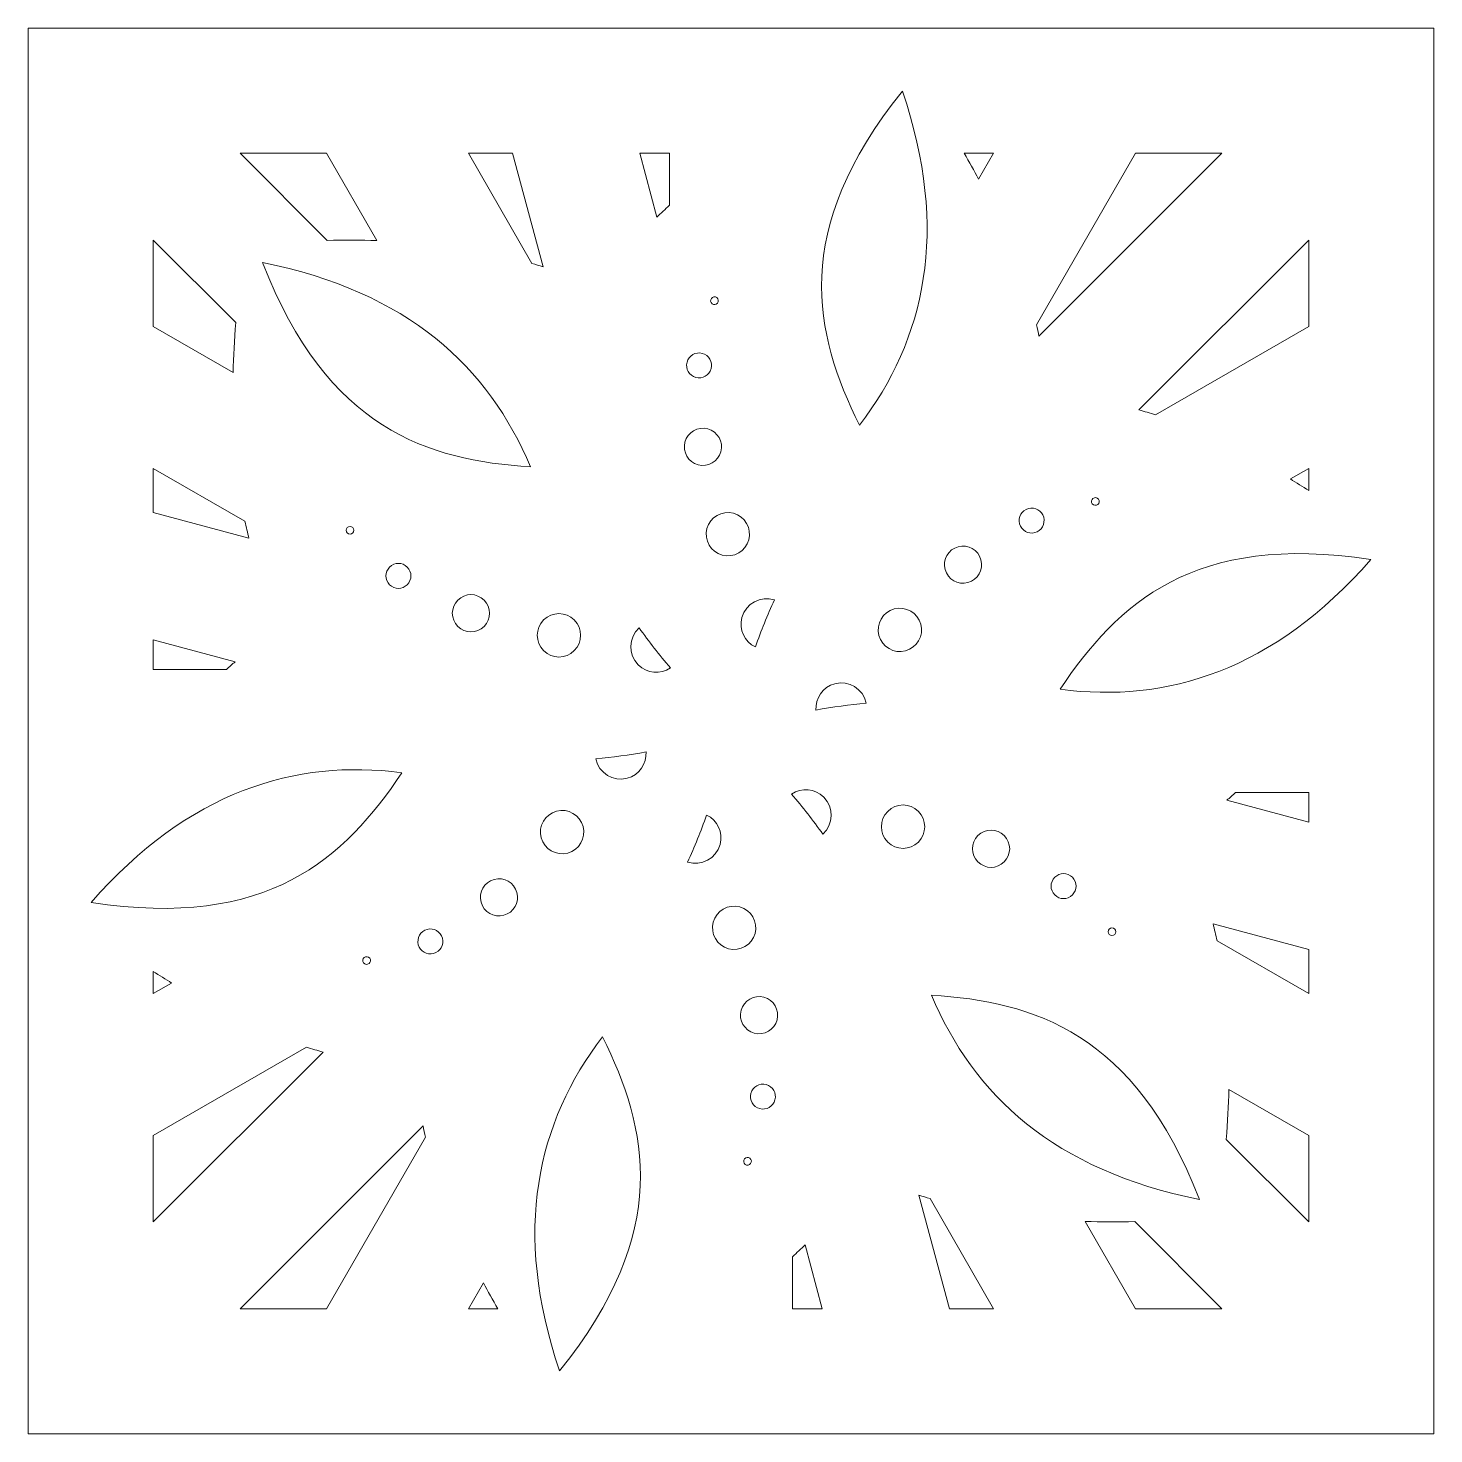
# Model space of a CAD drawing. Header units: millimetres. Extents: x -397 to 397, y -396 to 396.
# Drawn here: x -396.7 to -142.7, y -126.9 to 127.1 of the extents above; entities that cross this region are included whole.
import ezdxf

# ---------------------------------------------------------------- set-up
doc = ezdxf.new("R2010")
doc.units = ezdxf.units.MM
doc.header["$MEASUREMENT"] = 0
doc.layers.add('layer 1', color=7, linetype='Continuous')

msp = doc.modelspace()

# ---------------------------------------------------------------- linework, layer by layer
at = {"layer": 'layer 1', "lineweight": 9}
for points, knots in [([(-142.7423, -126.9414), (-142.7423, -126.9414), (-142.7423, 127.0586), (-142.7423, 127.0586), (-142.7423, 127.0586), (-142.7423, 127.0586), (-396.7423, 127.0586), (-396.7423, 127.0586), (-396.7423, 127.0586), (-396.7423, 127.0586), (-396.7423, -126.9414), (-396.7423, -126.9414), (-396.7423, -126.9414), (-396.7423, -126.9414), (-142.7423, -126.9414), (-142.7423, -126.9414)], [0, 0, 0, 0, 0.2, 0.2, 0.2, 0.2, 0.4, 0.4, 0.4, 0.4, 0.6, 0.6, 0.6, 0.6, 1, 1, 1, 1]), ([(-238.7661, 115.6641), (-230.1703, 90.3943), (-234.7022, 70.7453), (-246.5445, 55.3123), (-246.5445, 55.3123), (-254.7009, 71.9315), (-259.0867, 90.4142), (-238.7661, 115.6641)], [0, 0, 0, 0, 0.33333333, 0.33333333, 0.33333333, 0.33333333, 1, 1, 1, 1]), ([(-342.8349, 104.4586), (-342.8349, 104.4586), (-333.717, 88.666), (-333.717, 88.666), (-333.717, 88.666), (-336.6029, 88.7546), (-339.5943, 88.7682), (-342.6927, 88.7068), (-342.6927, 88.7068), (-342.6927, 88.7068), (-358.4445, 104.4586), (-358.4445, 104.4586), (-358.4445, 104.4586), (-358.4445, 104.4586), (-342.8349, 104.4586), (-342.8349, 104.4586)], [0, 0, 0, 0, 0.2, 0.2, 0.2, 0.2, 0.4, 0.4, 0.4, 0.4, 0.6, 0.6, 0.6, 0.6, 1, 1, 1, 1]), ([(-309.2076, 104.4586), (-309.2076, 104.4586), (-303.7026, 83.9132), (-303.7026, 83.9132), (-303.7026, 83.9132), (-304.3618, 84.1342), (-305.0299, 84.3485), (-305.7089, 84.5545), (-305.7089, 84.5545), (-305.7089, 84.5545), (-317.2005, 104.4586), (-317.2005, 104.4586), (-317.2005, 104.4586), (-317.2005, 104.4586), (-309.2076, 104.4586), (-309.2076, 104.4586)], [0, 0, 0, 0, 0.2, 0.2, 0.2, 0.2, 0.4, 0.4, 0.4, 0.4, 0.6, 0.6, 0.6, 0.6, 1, 1, 1, 1]), ([(-280.8423, 95.0545), (-281.6315, 94.3409), (-282.3927, 93.624), (-283.1287, 92.9043), (-283.1287, 92.9043), (-283.1287, 92.9043), (-286.2246, 104.4586), (-286.2246, 104.4586), (-286.2246, 104.4586), (-286.2246, 104.4586), (-280.8423, 104.4586), (-280.8423, 104.4586), (-280.8423, 104.4586), (-280.8423, 104.4586), (-280.8423, 95.0545), (-280.8423, 95.0545)], [0, 0, 0, 0, 0.2, 0.2, 0.2, 0.2, 0.4, 0.4, 0.4, 0.4, 0.6, 0.6, 0.6, 0.6, 1, 1, 1, 1]), ([(-222.2841, 104.4586), (-222.2841, 104.4586), (-224.9934, 99.766), (-224.9934, 99.766), (-224.9934, 99.766), (-225.8229, 101.3103), (-226.6956, 102.8743), (-227.612, 104.4586), (-227.612, 104.4586), (-227.612, 104.4586), (-222.2841, 104.4586), (-222.2841, 104.4586)], [0, 0, 0, 0, 0.25, 0.25, 0.25, 0.25, 0.5, 0.5, 0.5, 0.5, 1, 1, 1, 1]), ([(-181.0401, 104.4586), (-181.0401, 104.4586), (-214.1022, 71.3965), (-214.1022, 71.3965), (-214.1022, 71.3965), (-214.2404, 72.0779), (-214.3887, 72.7635), (-214.5499, 73.4545), (-214.5499, 73.4545), (-214.5499, 73.4545), (-196.6497, 104.4586), (-196.6497, 104.4586), (-196.6497, 104.4586), (-196.6497, 104.4586), (-181.0401, 104.4586), (-181.0401, 104.4586)], [0, 0, 0, 0, 0.2, 0.2, 0.2, 0.2, 0.4, 0.4, 0.4, 0.4, 0.6, 0.6, 0.6, 0.6, 1, 1, 1, 1]), ([(-359.22, 73.8385), (-359.4708, 70.7248), (-359.6337, 67.7197), (-359.7125, 64.8201), (-359.7125, 64.8201), (-359.7125, 64.8201), (-374.1423, 73.1512), (-374.1423, 73.1512), (-374.1423, 73.1512), (-374.1423, 73.1512), (-374.1423, 88.7608), (-374.1423, 88.7608), (-374.1423, 88.7608), (-374.1423, 88.7608), (-359.22, 73.8385), (-359.22, 73.8385)], [0, 0, 0, 0, 0.2, 0.2, 0.2, 0.2, 0.4, 0.4, 0.4, 0.4, 0.6, 0.6, 0.6, 0.6, 1, 1, 1, 1]), ([(-196.0287, 58.0744), (-196.0287, 58.0744), (-165.3423, 88.7608), (-165.3423, 88.7608), (-165.3423, 88.7608), (-165.3423, 88.7608), (-165.3423, 73.1512), (-165.3423, 73.1512), (-165.3423, 73.1512), (-165.3423, 73.1512), (-193.0235, 57.1694), (-193.0235, 57.1694), (-193.0235, 57.1694), (-194.0361, 57.4961), (-195.0374, 57.7968), (-196.0287, 58.0744)], [0, 0, 0, 0, 0.2, 0.2, 0.2, 0.2, 0.4, 0.4, 0.4, 0.4, 0.6, 0.6, 0.6, 0.6, 1, 1, 1, 1]), ([(-354.3715, 84.6876), (-328.1892, 79.4969), (-313.4388, 65.7476), (-305.9945, 47.7753), (-305.9945, 47.7753), (-324.4654, 49.0213), (-342.6648, 54.4645), (-354.3715, 84.6876)], [0, 0, 0, 0, 0.33333333, 0.33333333, 0.33333333, 0.33333333, 1, 1, 1, 1]), ([(-272.5659, 78.4775), (-272.1949, 78.3781), (-271.9764, 77.9997), (-272.0758, 77.6287), (-272.0758, 77.6287), (-272.1751, 77.2578), (-272.5538, 77.0392), (-272.9246, 77.1386), (-272.9246, 77.1386), (-273.2955, 77.2379), (-273.5141, 77.6166), (-273.4147, 77.9874), (-273.4147, 77.9874), (-273.3154, 78.3583), (-272.9367, 78.5769), (-272.5659, 78.4775)], [0, 0, 0, 0, 0.2, 0.2, 0.2, 0.2, 0.4, 0.4, 0.4, 0.4, 0.6, 0.6, 0.6, 0.6, 1, 1, 1, 1]), ([(-273.3367, 65.5295), (-273.6591, 64.3262), (-274.8933, 63.6135), (-276.0965, 63.9359), (-276.0965, 63.9359), (-277.3, 64.2584), (-278.0125, 65.4925), (-277.69, 66.6959), (-277.69, 66.6959), (-277.3676, 67.8992), (-276.1333, 68.6117), (-274.9301, 68.2893), (-274.9301, 68.2893), (-273.7268, 67.9669), (-273.0143, 66.7327), (-273.3367, 65.5295)], [0, 0, 0, 0, 0.2, 0.2, 0.2, 0.2, 0.4, 0.4, 0.4, 0.4, 0.6, 0.6, 0.6, 0.6, 1, 1, 1, 1]), ([(-273.9424, 54.638), (-272.1501, 54.1577), (-271.088, 52.3183), (-271.5683, 50.526), (-271.5683, 50.526), (-272.0485, 48.7337), (-273.888, 47.6716), (-275.6803, 48.1519), (-275.6803, 48.1519), (-277.4726, 48.6321), (-278.5346, 50.4716), (-278.0544, 52.2639), (-278.0544, 52.2639), (-277.5741, 54.0562), (-275.7347, 55.1182), (-273.9424, 54.638)], [0, 0, 0, 0, 0.2, 0.2, 0.2, 0.2, 0.4, 0.4, 0.4, 0.4, 0.6, 0.6, 0.6, 0.6, 1, 1, 1, 1]), ([(-357.5611, 37.9436), (-357.3377, 36.9032), (-357.0974, 35.8858), (-356.8422, 34.8884), (-356.8422, 34.8884), (-356.8422, 34.8884), (-374.1423, 39.5239), (-374.1423, 39.5239), (-374.1423, 39.5239), (-374.1423, 39.5239), (-374.1423, 47.5168), (-374.1423, 47.5168), (-374.1423, 47.5168), (-374.1423, 47.5168), (-357.5611, 37.9436), (-357.5611, 37.9436)], [0, 0, 0, 0, 0.2, 0.2, 0.2, 0.2, 0.4, 0.4, 0.4, 0.4, 0.6, 0.6, 0.6, 0.6, 1, 1, 1, 1]), ([(-168.6721, 45.5943), (-168.6721, 45.5943), (-165.3423, 47.5168), (-165.3423, 47.5168), (-165.3423, 47.5168), (-165.3423, 47.5168), (-165.3423, 43.492), (-165.3423, 43.492), (-165.3423, 43.492), (-166.4621, 44.2179), (-167.572, 44.9186), (-168.6721, 45.5943)], [0, 0, 0, 0, 0.25, 0.25, 0.25, 0.25, 0.5, 0.5, 0.5, 0.5, 1, 1, 1, 1]), ([(-204.5802, 41.3546), (-204.6796, 41.7254), (-204.461, 42.1041), (-204.0902, 42.2034), (-204.0902, 42.2034), (-203.7192, 42.3028), (-203.3406, 42.0842), (-203.2412, 41.7134), (-203.2412, 41.7134), (-203.142, 41.3423), (-203.3605, 40.9638), (-203.7314, 40.8645), (-203.7314, 40.8645), (-204.1022, 40.7651), (-204.4809, 40.9837), (-204.5802, 41.3546)], [0, 0, 0, 0, 0.2, 0.2, 0.2, 0.2, 0.4, 0.4, 0.4, 0.4, 0.6, 0.6, 0.6, 0.6, 1, 1, 1, 1]), ([(-269.2988, 39.4036), (-267.2082, 38.8434), (-265.9692, 36.6976), (-266.5294, 34.607), (-266.5294, 34.607), (-267.0896, 32.5165), (-269.2356, 31.2775), (-271.3261, 31.8376), (-271.3261, 31.8376), (-273.4165, 32.3978), (-274.6556, 34.5438), (-274.0954, 36.6343), (-274.0954, 36.6343), (-273.5353, 38.7247), (-271.3892, 39.9638), (-269.2988, 39.4036)], [0, 0, 0, 0, 0.2, 0.2, 0.2, 0.2, 0.4, 0.4, 0.4, 0.4, 0.6, 0.6, 0.6, 0.6, 1, 1, 1, 1]), ([(-216.0066, 40.2602), (-214.8033, 40.5827), (-213.569, 39.87), (-213.2467, 38.6667), (-213.2467, 38.6667), (-212.9242, 37.4634), (-213.6368, 36.2293), (-214.8401, 35.9068), (-214.8401, 35.9068), (-216.0433, 35.5845), (-217.2777, 36.2969), (-217.6, 37.5001), (-217.6, 37.5001), (-217.9224, 38.7036), (-217.2099, 39.9377), (-216.0066, 40.2602)], [0, 0, 0, 0, 0.2, 0.2, 0.2, 0.2, 0.4, 0.4, 0.4, 0.4, 0.6, 0.6, 0.6, 0.6, 1, 1, 1, 1]), ([(-338.0867, 35.8425), (-338.3582, 35.5711), (-338.7954, 35.5711), (-339.0668, 35.8426), (-339.0668, 35.8426), (-339.3384, 36.1141), (-339.3384, 36.5513), (-339.0669, 36.8227), (-339.0669, 36.8227), (-338.7952, 37.0943), (-338.3582, 37.0943), (-338.0866, 36.8228), (-338.0866, 36.8228), (-337.8152, 36.5513), (-337.8152, 36.1141), (-338.0867, 35.8425)], [0, 0, 0, 0, 0.2, 0.2, 0.2, 0.2, 0.4, 0.4, 0.4, 0.4, 0.6, 0.6, 0.6, 0.6, 1, 1, 1, 1]), ([(-210.2922, 7.5956), (-199.9778, 22.9689), (-186.1643, 36.0084), (-154.1369, 31.0351), (-154.1369, 31.0351), (-171.7233, 10.956), (-191.0057, 5.0563), (-210.2922, 7.5956)], [0, 0, 0, 0, 0.33333333, 0.33333333, 0.33333333, 0.33333333, 1, 1, 1, 1]), ([(-231.0613, 29.2477), (-231.5415, 31.0401), (-230.4796, 32.8795), (-228.6872, 33.3598), (-228.6872, 33.3598), (-226.895, 33.84), (-225.0554, 32.778), (-224.5753, 30.9857), (-224.5753, 30.9857), (-224.0949, 29.1933), (-225.157, 27.3539), (-226.9493, 26.8735), (-226.9493, 26.8735), (-228.7416, 26.3934), (-230.581, 27.4553), (-231.0613, 29.2477)], [0, 0, 0, 0, 0.2, 0.2, 0.2, 0.2, 0.4, 0.4, 0.4, 0.4, 0.6, 0.6, 0.6, 0.6, 1, 1, 1, 1]), ([(-328.2389, 29.6813), (-327.3581, 28.8003), (-327.3579, 27.3752), (-328.2388, 26.4944), (-328.2388, 26.4944), (-329.1198, 25.6134), (-330.5449, 25.6134), (-331.4257, 26.4943), (-331.4257, 26.4943), (-332.3068, 27.3751), (-332.3066, 28.8003), (-331.4257, 29.6811), (-331.4257, 29.6811), (-330.5449, 30.562), (-329.1198, 30.562), (-328.2389, 29.6813)], [0, 0, 0, 0, 0.2, 0.2, 0.2, 0.2, 0.4, 0.4, 0.4, 0.4, 0.6, 0.6, 0.6, 0.6, 1, 1, 1, 1]), ([(-314.3613, 23.711), (-313.0492, 22.3989), (-313.0491, 20.2749), (-314.3613, 18.9628), (-314.3613, 18.9628), (-315.6734, 17.6507), (-317.7974, 17.6507), (-319.1095, 18.9627), (-319.1095, 18.9627), (-320.4215, 20.2748), (-320.4216, 22.3988), (-319.1094, 23.7109), (-319.1094, 23.7109), (-317.7974, 25.0231), (-315.6733, 25.023), (-314.3613, 23.711)], [0, 0, 0, 0, 0.2, 0.2, 0.2, 0.2, 0.4, 0.4, 0.4, 0.4, 0.6, 0.6, 0.6, 0.6, 1, 1, 1, 1]), ([(-261.9019, 23.7457), (-263.1483, 20.9999), (-264.2916, 18.158), (-265.3347, 15.2411), (-265.3347, 15.2411), (-267.2762, 16.185), (-268.3386, 18.3994), (-267.7589, 20.5629), (-267.7589, 20.5629), (-267.0776, 23.1054), (-264.4041, 24.558), (-261.9019, 23.7457)], [0, 0, 0, 0, 0.25, 0.25, 0.25, 0.25, 0.5, 0.5, 0.5, 0.5, 1, 1, 1, 1]), ([(-303.5943, 20.1151), (-302.0639, 21.6457), (-299.5861, 21.6457), (-298.0555, 20.1153), (-298.0555, 20.1153), (-296.5252, 18.585), (-296.5253, 16.1068), (-298.0556, 14.5765), (-298.0556, 14.5765), (-299.5859, 13.0463), (-302.0641, 13.0462), (-303.5944, 14.5765), (-303.5944, 14.5765), (-305.1247, 16.1068), (-305.1246, 18.5848), (-303.5943, 20.1151)], [0, 0, 0, 0, 0.2, 0.2, 0.2, 0.2, 0.4, 0.4, 0.4, 0.4, 0.6, 0.6, 0.6, 0.6, 1, 1, 1, 1]), ([(-243.0128, 17.3197), (-243.5729, 19.4101), (-242.3338, 21.5562), (-240.2434, 22.1164), (-240.2434, 22.1164), (-238.1529, 22.6765), (-236.007, 21.4374), (-235.4468, 19.347), (-235.4468, 19.347), (-234.8866, 17.2564), (-236.1255, 15.1105), (-238.2161, 14.5503), (-238.2161, 14.5503), (-240.3065, 13.9901), (-242.4526, 15.2293), (-243.0128, 17.3197)], [0, 0, 0, 0, 0.2, 0.2, 0.2, 0.2, 0.4, 0.4, 0.4, 0.4, 0.6, 0.6, 0.6, 0.6, 1, 1, 1, 1]), ([(-286.3358, 18.6921), (-284.5809, 16.2398), (-282.6916, 13.8287), (-280.6869, 11.467), (-280.6869, 11.467), (-282.4751, 10.2575), (-284.9242, 10.4446), (-286.5078, 12.0285), (-286.5078, 12.0285), (-288.3692, 13.8897), (-288.2903, 16.9314), (-286.3358, 18.6921)], [0, 0, 0, 0, 0.25, 0.25, 0.25, 0.25, 0.5, 0.5, 0.5, 0.5, 1, 1, 1, 1]), ([(-359.3428, 12.5754), (-359.8638, 12.1151), (-360.3834, 11.6437), (-360.9012, 11.1586), (-360.9012, 11.1586), (-360.9012, 11.1586), (-374.1423, 11.1586), (-374.1423, 11.1586), (-374.1423, 11.1586), (-374.1423, 11.1586), (-374.1423, 16.5409), (-374.1423, 16.5409), (-374.1423, 16.5409), (-374.1423, 16.5409), (-359.3428, 12.5754), (-359.3428, 12.5754)], [0, 0, 0, 0, 0.2, 0.2, 0.2, 0.2, 0.4, 0.4, 0.4, 0.4, 0.6, 0.6, 0.6, 0.6, 1, 1, 1, 1]), ([(-254.3901, 3.8327), (-254.5434, 5.9861), (-253.1569, 8.0134), (-250.9933, 8.593), (-250.9933, 8.593), (-248.4507, 9.2744), (-245.856, 7.6852), (-245.3084, 5.1121), (-245.3084, 5.1121), (-248.3097, 4.8186), (-251.3423, 4.3879), (-254.3901, 3.8327)], [0, 0, 0, 0, 0.25, 0.25, 0.25, 0.25, 0.5, 0.5, 0.5, 0.5, 1, 1, 1, 1]), ([(-329.1924, -7.4784), (-339.5068, -22.8517), (-353.3203, -35.8912), (-385.3477, -30.9179), (-385.3477, -30.9179), (-367.7613, -10.8388), (-348.4789, -4.9391), (-329.1924, -7.4784)], [0, 0, 0, 0, 0.33333333, 0.33333333, 0.33333333, 0.33333333, 1, 1, 1, 1]), ([(-294.1762, -4.9949), (-291.1749, -4.7014), (-288.1423, -4.2707), (-285.0945, -3.7155), (-285.0945, -3.7155), (-284.9412, -5.8689), (-286.3277, -7.8962), (-288.4913, -8.4758), (-288.4913, -8.4758), (-291.0339, -9.1572), (-293.6286, -7.568), (-294.1762, -4.9949)], [0, 0, 0, 0, 0.25, 0.25, 0.25, 0.25, 0.5, 0.5, 0.5, 0.5, 1, 1, 1, 1]), ([(-252.9768, -11.9113), (-251.1154, -13.7725), (-251.1943, -16.8142), (-253.1488, -18.5749), (-253.1488, -18.5749), (-254.9037, -16.1226), (-256.793, -13.7115), (-258.7977, -11.3498), (-258.7977, -11.3498), (-257.0095, -10.1403), (-254.5604, -10.3274), (-252.9768, -11.9113)], [0, 0, 0, 0, 0.25, 0.25, 0.25, 0.25, 0.5, 0.5, 0.5, 0.5, 1, 1, 1, 1]), ([(-180.1418, -12.4582), (-179.6208, -11.9979), (-179.1012, -11.5265), (-178.5834, -11.0414), (-178.5834, -11.0414), (-178.5834, -11.0414), (-165.3423, -11.0414), (-165.3423, -11.0414), (-165.3423, -11.0414), (-165.3423, -11.0414), (-165.3423, -16.4237), (-165.3423, -16.4237), (-165.3423, -16.4237), (-165.3423, -16.4237), (-180.1418, -12.4582), (-180.1418, -12.4582)], [0, 0, 0, 0, 0.2, 0.2, 0.2, 0.2, 0.4, 0.4, 0.4, 0.4, 0.6, 0.6, 0.6, 0.6, 1, 1, 1, 1]), ([(-301.2685, -14.4331), (-299.1781, -13.8729), (-297.032, -15.1121), (-296.4718, -17.2025), (-296.4718, -17.2025), (-295.9117, -19.2929), (-297.1508, -21.439), (-299.2412, -21.9992), (-299.2412, -21.9992), (-301.3317, -22.5593), (-303.4776, -21.3202), (-304.0378, -19.2298), (-304.0378, -19.2298), (-304.598, -17.1392), (-303.3591, -14.9933), (-301.2685, -14.4331)], [0, 0, 0, 0, 0.2, 0.2, 0.2, 0.2, 0.4, 0.4, 0.4, 0.4, 0.6, 0.6, 0.6, 0.6, 1, 1, 1, 1]), ([(-274.1499, -15.1239), (-272.2084, -16.0678), (-271.146, -18.2822), (-271.7257, -20.4457), (-271.7257, -20.4457), (-272.407, -22.9882), (-275.0805, -24.4408), (-277.5827, -23.6285), (-277.5827, -23.6285), (-276.3363, -20.8827), (-275.193, -18.0408), (-274.1499, -15.1239)], [0, 0, 0, 0, 0.25, 0.25, 0.25, 0.25, 0.5, 0.5, 0.5, 0.5, 1, 1, 1, 1]), ([(-235.8902, -14.4593), (-234.3599, -15.9896), (-234.36, -18.4676), (-235.8903, -19.9979), (-235.8903, -19.9979), (-237.4207, -21.5285), (-239.8985, -21.5285), (-241.4291, -19.9981), (-241.4291, -19.9981), (-242.9594, -18.4678), (-242.9593, -15.9896), (-241.429, -14.4593), (-241.429, -14.4593), (-239.8987, -12.9291), (-237.4205, -12.929), (-235.8902, -14.4593)], [0, 0, 0, 0, 0.2, 0.2, 0.2, 0.2, 0.4, 0.4, 0.4, 0.4, 0.6, 0.6, 0.6, 0.6, 1, 1, 1, 1]), ([(-225.1233, -18.8456), (-223.8112, -17.5335), (-221.6872, -17.5335), (-220.3751, -18.8455), (-220.3751, -18.8455), (-219.0631, -20.1576), (-219.063, -22.2816), (-220.3752, -23.5937), (-220.3752, -23.5937), (-221.6872, -24.9059), (-223.8113, -24.9058), (-225.1233, -23.5938), (-225.1233, -23.5938), (-226.4354, -22.2817), (-226.4355, -20.1577), (-225.1233, -18.8456)], [0, 0, 0, 0, 0.2, 0.2, 0.2, 0.2, 0.4, 0.4, 0.4, 0.4, 0.6, 0.6, 0.6, 0.6, 1, 1, 1, 1]), ([(-314.9093, -30.8685), (-315.3897, -29.0761), (-314.3276, -27.2367), (-312.5353, -26.7563), (-312.5353, -26.7563), (-310.743, -26.2762), (-308.9036, -27.3381), (-308.4233, -29.1305), (-308.4233, -29.1305), (-307.9431, -30.9229), (-309.005, -32.7623), (-310.7974, -33.2426), (-310.7974, -33.2426), (-312.5896, -33.7228), (-314.4292, -32.6608), (-314.9093, -30.8685)], [0, 0, 0, 0, 0.2, 0.2, 0.2, 0.2, 0.4, 0.4, 0.4, 0.4, 0.6, 0.6, 0.6, 0.6, 1, 1, 1, 1]), ([(-211.2458, -26.3772), (-210.3648, -25.4962), (-208.9397, -25.4962), (-208.0589, -26.3771), (-208.0589, -26.3771), (-207.1778, -27.2579), (-207.178, -28.6831), (-208.0589, -29.5639), (-208.0589, -29.5639), (-208.9397, -30.4448), (-210.3648, -30.4448), (-211.2457, -29.5641), (-211.2457, -29.5641), (-212.1265, -28.6831), (-212.1267, -27.258), (-211.2458, -26.3772)], [0, 0, 0, 0, 0.2, 0.2, 0.2, 0.2, 0.4, 0.4, 0.4, 0.4, 0.6, 0.6, 0.6, 0.6, 1, 1, 1, 1]), ([(-268.1585, -31.7204), (-266.0681, -32.2806), (-264.829, -34.4266), (-265.3892, -36.5171), (-265.3892, -36.5171), (-265.9493, -38.6075), (-268.0954, -39.8466), (-270.1858, -39.2864), (-270.1858, -39.2864), (-272.2764, -38.7262), (-273.5154, -36.5804), (-272.9552, -34.4898), (-272.9552, -34.4898), (-272.395, -32.3993), (-270.249, -31.1603), (-268.1585, -31.7204)], [0, 0, 0, 0, 0.2, 0.2, 0.2, 0.2, 0.4, 0.4, 0.4, 0.4, 0.6, 0.6, 0.6, 0.6, 1, 1, 1, 1]), ([(-324.6445, -35.7896), (-323.4413, -35.4673), (-322.2069, -36.1797), (-321.8846, -37.3829), (-321.8846, -37.3829), (-321.5622, -38.5864), (-322.2747, -39.8205), (-323.478, -40.143), (-323.478, -40.143), (-324.6813, -40.4655), (-325.9156, -39.7528), (-326.2379, -38.5495), (-326.2379, -38.5495), (-326.5604, -37.3462), (-325.8478, -36.1121), (-324.6445, -35.7896)], [0, 0, 0, 0, 0.2, 0.2, 0.2, 0.2, 0.4, 0.4, 0.4, 0.4, 0.6, 0.6, 0.6, 0.6, 1, 1, 1, 1]), ([(-201.398, -36.7056), (-201.6694, -36.4341), (-201.6694, -35.9969), (-201.3979, -35.7253), (-201.3979, -35.7253), (-201.1264, -35.4539), (-200.6892, -35.4539), (-200.4178, -35.7254), (-200.4178, -35.7254), (-200.1462, -35.9969), (-200.1462, -36.4341), (-200.4177, -36.7055), (-200.4177, -36.7055), (-200.6894, -36.9771), (-201.1264, -36.9771), (-201.398, -36.7056)], [0, 0, 0, 0, 0.2, 0.2, 0.2, 0.2, 0.4, 0.4, 0.4, 0.4, 0.6, 0.6, 0.6, 0.6, 1, 1, 1, 1]), ([(-182.6424, -34.7712), (-182.6424, -34.7712), (-165.3423, -39.4067), (-165.3423, -39.4067), (-165.3423, -39.4067), (-165.3423, -39.4067), (-165.3423, -47.3996), (-165.3423, -47.3996), (-165.3423, -47.3996), (-165.3423, -47.3996), (-181.9235, -37.8264), (-181.9235, -37.8264), (-181.9235, -37.8264), (-182.1469, -36.786), (-182.3872, -35.7686), (-182.6424, -34.7712)], [0, 0, 0, 0, 0.2, 0.2, 0.2, 0.2, 0.4, 0.4, 0.4, 0.4, 0.6, 0.6, 0.6, 0.6, 1, 1, 1, 1]), ([(-335.7532, -40.7473), (-335.3824, -40.6479), (-335.0037, -40.8665), (-334.9044, -41.2374), (-334.9044, -41.2374), (-334.805, -41.6082), (-335.0236, -41.9869), (-335.3944, -42.0862), (-335.3944, -42.0862), (-335.7654, -42.1856), (-336.144, -41.967), (-336.2434, -41.5962), (-336.2434, -41.5962), (-336.3426, -41.2251), (-336.1241, -40.8466), (-335.7532, -40.7473)], [0, 0, 0, 0, 0.2, 0.2, 0.2, 0.2, 0.4, 0.4, 0.4, 0.4, 0.6, 0.6, 0.6, 0.6, 1, 1, 1, 1]), ([(-374.1423, -43.3748), (-373.0225, -44.1007), (-371.9126, -44.8014), (-370.8125, -45.4771), (-370.8125, -45.4771), (-370.8125, -45.4771), (-374.1423, -47.3996), (-374.1423, -47.3996), (-374.1423, -47.3996), (-374.1423, -47.3996), (-374.1423, -43.3748), (-374.1423, -43.3748)], [0, 0, 0, 0, 0.25, 0.25, 0.25, 0.25, 0.5, 0.5, 0.5, 0.5, 1, 1, 1, 1]), ([(-267.9163, -50.4088), (-267.4361, -48.6165), (-265.5966, -47.5544), (-263.8043, -48.0347), (-263.8043, -48.0347), (-262.012, -48.5149), (-260.95, -50.3544), (-261.4302, -52.1467), (-261.4302, -52.1467), (-261.9105, -53.939), (-263.7499, -55.001), (-265.5422, -54.5208), (-265.5422, -54.5208), (-267.3345, -54.0405), (-268.3966, -52.2011), (-267.9163, -50.4088)], [0, 0, 0, 0, 0.2, 0.2, 0.2, 0.2, 0.4, 0.4, 0.4, 0.4, 0.6, 0.6, 0.6, 0.6, 1, 1, 1, 1]), ([(-233.4901, -47.6581), (-215.0192, -48.9041), (-196.8198, -54.3473), (-185.1131, -84.5704), (-185.1131, -84.5704), (-211.2954, -79.3797), (-226.0458, -65.6304), (-233.4901, -47.6581)], [0, 0, 0, 0, 0.33333333, 0.33333333, 0.33333333, 0.33333333, 1, 1, 1, 1]), ([(-292.9401, -55.1951), (-284.7837, -71.8143), (-280.3979, -90.297), (-300.7185, -115.5469), (-300.7185, -115.5469), (-309.3143, -90.2771), (-304.7824, -70.6281), (-292.9401, -55.1951)], [0, 0, 0, 0, 0.33333333, 0.33333333, 0.33333333, 0.33333333, 1, 1, 1, 1]), ([(-346.4611, -57.0522), (-345.4485, -57.3789), (-344.4472, -57.6796), (-343.4559, -57.9572), (-343.4559, -57.9572), (-343.4559, -57.9572), (-374.1423, -88.6436), (-374.1423, -88.6436), (-374.1423, -88.6436), (-374.1423, -88.6436), (-374.1423, -73.034), (-374.1423, -73.034), (-374.1423, -73.034), (-374.1423, -73.034), (-346.4611, -57.0522), (-346.4611, -57.0522)], [0, 0, 0, 0, 0.2, 0.2, 0.2, 0.2, 0.4, 0.4, 0.4, 0.4, 0.6, 0.6, 0.6, 0.6, 1, 1, 1, 1]), ([(-266.1479, -65.4123), (-265.8255, -64.209), (-264.5913, -63.4963), (-263.3881, -63.8187), (-263.3881, -63.8187), (-262.1846, -64.1412), (-261.4721, -65.3753), (-261.7946, -66.5787), (-261.7946, -66.5787), (-262.117, -67.782), (-263.3513, -68.4945), (-264.5545, -68.1721), (-264.5545, -68.1721), (-265.7578, -67.8497), (-266.4703, -66.6155), (-266.1479, -65.4123)], [0, 0, 0, 0, 0.2, 0.2, 0.2, 0.2, 0.4, 0.4, 0.4, 0.4, 0.6, 0.6, 0.6, 0.6, 1, 1, 1, 1]), ([(-179.7721, -64.7029), (-179.7721, -64.7029), (-165.3423, -73.034), (-165.3423, -73.034), (-165.3423, -73.034), (-165.3423, -73.034), (-165.3423, -88.6436), (-165.3423, -88.6436), (-165.3423, -88.6436), (-165.3423, -88.6436), (-180.2646, -73.7213), (-180.2646, -73.7213), (-180.2646, -73.7213), (-180.0138, -70.6076), (-179.8509, -67.6025), (-179.7721, -64.7029)], [0, 0, 0, 0, 0.2, 0.2, 0.2, 0.2, 0.4, 0.4, 0.4, 0.4, 0.6, 0.6, 0.6, 0.6, 1, 1, 1, 1]), ([(-325.3824, -71.2793), (-325.2442, -71.9607), (-325.0959, -72.6463), (-324.9347, -73.3373), (-324.9347, -73.3373), (-324.9347, -73.3373), (-342.8349, -104.3414), (-342.8349, -104.3414), (-342.8349, -104.3414), (-342.8349, -104.3414), (-358.4445, -104.3414), (-358.4445, -104.3414), (-358.4445, -104.3414), (-358.4445, -104.3414), (-325.3824, -71.2793), (-325.3824, -71.2793)], [0, 0, 0, 0, 0.2, 0.2, 0.2, 0.2, 0.4, 0.4, 0.4, 0.4, 0.6, 0.6, 0.6, 0.6, 1, 1, 1, 1]), ([(-267.4088, -77.5115), (-267.3095, -77.1406), (-266.9308, -76.922), (-266.56, -77.0214), (-266.56, -77.0214), (-266.1891, -77.1207), (-265.9705, -77.4994), (-266.0699, -77.8702), (-266.0699, -77.8702), (-266.1692, -78.2411), (-266.5479, -78.4597), (-266.9187, -78.3603), (-266.9187, -78.3603), (-267.2897, -78.2609), (-267.5082, -77.8825), (-267.4088, -77.5115)], [0, 0, 0, 0, 0.2, 0.2, 0.2, 0.2, 0.4, 0.4, 0.4, 0.4, 0.6, 0.6, 0.6, 0.6, 1, 1, 1, 1]), ([(-235.782, -83.796), (-235.1228, -84.017), (-234.4547, -84.2313), (-233.7757, -84.4373), (-233.7757, -84.4373), (-233.7757, -84.4373), (-222.2841, -104.3414), (-222.2841, -104.3414), (-222.2841, -104.3414), (-222.2841, -104.3414), (-230.277, -104.3414), (-230.277, -104.3414), (-230.277, -104.3414), (-230.277, -104.3414), (-235.782, -83.796), (-235.782, -83.796)], [0, 0, 0, 0, 0.2, 0.2, 0.2, 0.2, 0.4, 0.4, 0.4, 0.4, 0.6, 0.6, 0.6, 0.6, 1, 1, 1, 1]), ([(-205.7676, -88.5488), (-202.8817, -88.6374), (-199.8903, -88.651), (-196.7919, -88.5896), (-196.7919, -88.5896), (-196.7919, -88.5896), (-181.0401, -104.3414), (-181.0401, -104.3414), (-181.0401, -104.3414), (-181.0401, -104.3414), (-196.6497, -104.3414), (-196.6497, -104.3414), (-196.6497, -104.3414), (-196.6497, -104.3414), (-205.7676, -88.5488), (-205.7676, -88.5488)], [0, 0, 0, 0, 0.2, 0.2, 0.2, 0.2, 0.4, 0.4, 0.4, 0.4, 0.6, 0.6, 0.6, 0.6, 1, 1, 1, 1]), ([(-258.6423, -94.9373), (-257.8531, -94.2237), (-257.0919, -93.5068), (-256.3559, -92.7871), (-256.3559, -92.7871), (-256.3559, -92.7871), (-253.26, -104.3414), (-253.26, -104.3414), (-253.26, -104.3414), (-253.26, -104.3414), (-258.6423, -104.3414), (-258.6423, -104.3414), (-258.6423, -104.3414), (-258.6423, -104.3414), (-258.6423, -94.9373), (-258.6423, -94.9373)], [0, 0, 0, 0, 0.2, 0.2, 0.2, 0.2, 0.4, 0.4, 0.4, 0.4, 0.6, 0.6, 0.6, 0.6, 1, 1, 1, 1]), ([(-314.4912, -99.6488), (-313.6617, -101.1931), (-312.789, -102.7571), (-311.8726, -104.3414), (-311.8726, -104.3414), (-311.8726, -104.3414), (-317.2005, -104.3414), (-317.2005, -104.3414), (-317.2005, -104.3414), (-317.2005, -104.3414), (-314.4912, -99.6488), (-314.4912, -99.6488)], [0, 0, 0, 0, 0.25, 0.25, 0.25, 0.25, 0.5, 0.5, 0.5, 0.5, 1, 1, 1, 1])]:
    msp.add_open_spline(points, degree=3, knots=knots, dxfattribs=at)

doc.saveas('drawing.dxf')
